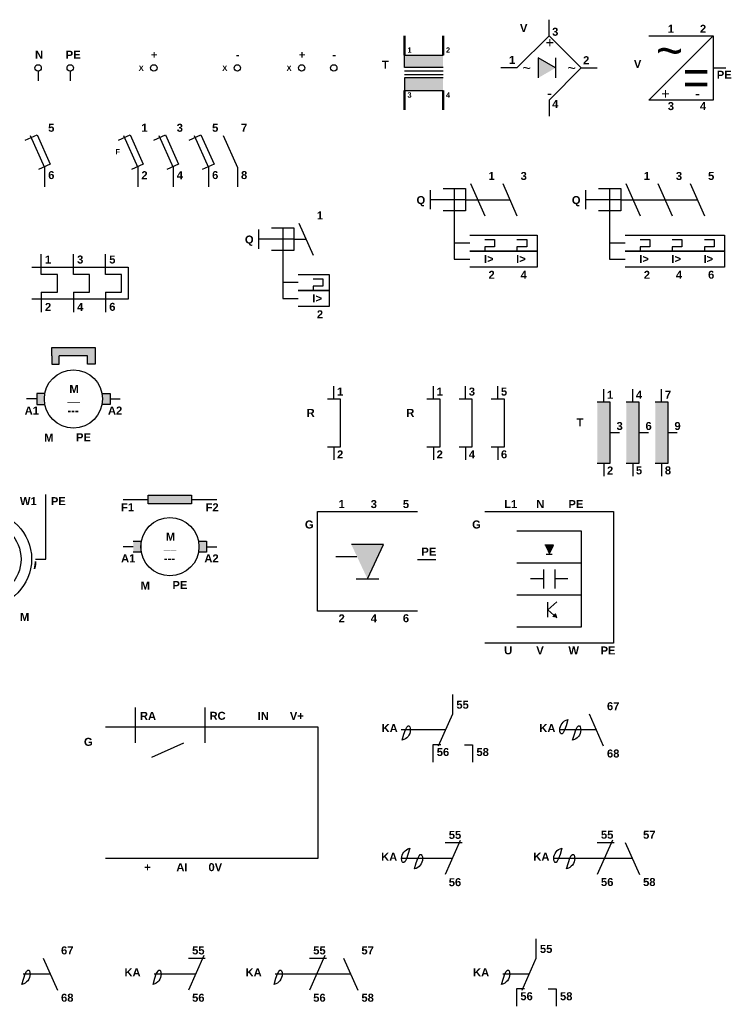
# Model space of a CAD drawing. Header units: millimetres. Extents: x 4225673219140 to 4225673219936, y 4184063498985 to 4184063499549.
# Drawn here: x 4225673219733.4 to 4225673219916.1, y 4184063499295.7 to 4184063499548.9 of the extents above; entities that cross this region are included whole.
import ezdxf

# ---------------------------------------------------------------- set-up
doc = ezdxf.new("R2010")
doc.units = ezdxf.units.MM
doc.linetypes.add('ACAD_ISO02W100', pattern=[15, 12, -3])
for name, color, linetype in [('DISCONTINUA', 7, 'ACAD_ISO02W100'), ('PFV', 7, 'Continuous'), ('REGEN_LINE', 4, 'Continuous')]:
    doc.layers.add(name, color=color, linetype=linetype)
doc.styles.add('TRINIDAD', font='arial.ttf')

msp = doc.modelspace()

# ---------------------------------------------------------------- hatches: boundary and pattern name
at = {"layer": 'REGEN_LINE', "linetype": 'Continuous'}
h = msp.add_hatch(color=256, dxfattribs=at)
h.paths.add_polyline_path([(4225673219832.203, 4184063499539.85), (4225673219832.203, 4184063499536.644), (4225673219842.103, 4184063499536.644), (4225673219842.103, 4184063499539.85)])
h.paths.add_polyline_path([(4225673219842.103, 4184063499530.793), (4225673219842.103, 4184063499534), (4225673219832.203, 4184063499534), (4225673219832.203, 4184063499530.793)])
for points in [[(4225673219866.556, 4184063499539.122), (4225673219866.556, 4184063499534.016), (4225673219870.939, 4184063499536.546), (4225673219870.939, 4184063499536.591)], [(4225673219818.583, 4184063499414.178), (4225673219822.702, 4184063499405.394), (4225673219826.821, 4184063499414.178)], [(4225673219868.236, 4184063499414.046), (4225673219869.328, 4184063499411.717), (4225673219870.42, 4184063499414.046)]]:
    msp.add_hatch(color=256, dxfattribs=at).paths.add_polyline_path(points)
h = msp.add_hatch(color=256, dxfattribs=at)
h.paths.add_polyline_path([(4225673219752.775, 4184063499464.793), (4225673219741.682, 4184063499464.793), (4225673219741.682, 4184063499462.658), (4225673219741.682, 4184063499460.529), (4225673219743.601, 4184063499460.529), (4225673219743.601, 4184063499462.658), (4225673219750.855, 4184063499462.658), (4225673219750.855, 4184063499460.529), (4225673219752.775, 4184063499460.529), (4225673219752.775, 4184063499462.658)])
h.paths.add_polyline_path([(4225673219756.618, 4184063499452.99), (4225673219754.699, 4184063499452.99), (4225673219754.699, 4184063499450.197), (4225673219756.618, 4184063499450.197)])
h.paths.add_polyline_path([(4225673219739.758, 4184063499452.99), (4225673219737.838, 4184063499452.99), (4225673219737.838, 4184063499450.197), (4225673219739.758, 4184063499450.197)])
h = msp.add_hatch(color=256, dxfattribs=at)
h.paths.add_polyline_path([(4225673219885.003, 4184063499450.769), (4225673219881.703, 4184063499450.769), (4225673219881.703, 4184063499435.094), (4225673219885.003, 4184063499435.094)])
h.paths.add_polyline_path([(4225673219889.128, 4184063499435.094), (4225673219892.428, 4184063499435.094), (4225673219892.428, 4184063499450.769), (4225673219889.128, 4184063499450.769)])
h.paths.add_polyline_path([(4225673219896.553, 4184063499435.094), (4225673219899.854, 4184063499435.094), (4225673219899.854, 4184063499450.769), (4225673219896.553, 4184063499450.769)])
h = msp.add_hatch(color=256, dxfattribs=at)
h.paths.add_polyline_path([(4225673219777.52, 4184063499426.844), (4225673219766.428, 4184063499426.844), (4225673219766.428, 4184063499424.631), (4225673219777.52, 4184063499424.631)])
h.paths.add_polyline_path([(4225673219764.507, 4184063499415.04), (4225673219762.588, 4184063499415.04), (4225673219762.588, 4184063499412.247), (4225673219764.507, 4184063499412.247)])
h.paths.add_polyline_path([(4225673219781.368, 4184063499415.04), (4225673219779.449, 4184063499415.04), (4225673219779.449, 4184063499412.247), (4225673219781.368, 4184063499412.247)])
h = msp.add_hatch(color=256, dxfattribs=at)
h.paths.add_polyline_path([(4225673219870.662, 4184063499396.025), (4225673219870.318, 4184063499395.639), (4225673219871.331, 4184063499395.429)])
h.paths.add_polyline_path([(4225673219871.006, 4184063499396.412), (4225673219870.662, 4184063499396.025), (4225673219871.331, 4184063499395.429)])

# ---------------------------------------------------------------- linework, layer by layer
at = {"layer": 'DISCONTINUA', "linetype": 'ACAD_ISO02W100', "ltscale": 0.03}
for p, q in [((4225673219847.878, 4184063499502.744), (4225673219859.245, 4184063499502.744)), ((4225673219887.741, 4184063499502.744), (4225673219907.357, 4184063499502.744)), ((4225673219844.991, 4184063499499.856), (4225673219844.991, 4184063499487.481)), ((4225673219884.853, 4184063499499.856), (4225673219884.853, 4184063499487.481)), ((4225673219803.828, 4184063499492.607), (4225673219806.945, 4184063499492.607)), ((4225673219848.946, 4184063499491.606), (4225673219844.991, 4184063499491.606)), ((4225673219888.809, 4184063499491.606), (4225673219884.853, 4184063499491.606)), ((4225673219800.94, 4184063499489.72), (4225673219800.94, 4184063499477.345)), ((4225673219844.991, 4184063499487.481), (4225673219848.946, 4184063499487.481)), ((4225673219884.853, 4184063499487.481), (4225673219888.809, 4184063499487.481)), ((4225673219804.896, 4184063499481.47), (4225673219800.94, 4184063499481.47)), ((4225673219800.94, 4184063499477.345), (4225673219804.896, 4184063499477.345))]:
    msp.add_line(p, q, dxfattribs=at)
at = {"layer": 'DISCONTINUA', "color": 4, "linetype": 'ACAD_ISO02W100', "ltscale": 0.03}
for p, q in [((4225673219842.745, 4184063499366.619), (4225673219831.378, 4184063499366.619)), ((4225673219881.41, 4184063499366.619), (4225673219872.076, 4184063499366.619)), ((4225673219844.467, 4184063499333.583), (4225673219831.466, 4184063499333.583)), ((4225673219890.674, 4184063499333.619), (4225673219870.535, 4184063499333.619)), ((4225673219741.27, 4184063499303.918), (4225673219734.31, 4184063499303.918)), ((4225673219778.583, 4184063499303.918), (4225673219767.957, 4184063499303.918)), ((4225673219818.379, 4184063499303.918), (4225673219799.044, 4184063499303.918)), ((4225673219864.201, 4184063499303.918), (4225673219857.441, 4184063499303.918))]:
    msp.add_line(p, q, dxfattribs=at)
at = {"layer": 'PFV', "color": 0}
for points in [[(4225673219869.328, 4184063499528.318, 0), (4225673219869.328, 4184063499524.193, 0)], [(4225673219763.729, 4184063499520.894, 0), (4225673219763.729, 4184063499523.369, 0)], [(4225673219763.729, 4184063499520.894, 0), (4225673219763.729, 4184063499523.369, 0)], [(4225673219852.828, 4184063499507.693, 0), (4225673219852.828, 4184063499510.994, 0)], [(4225673219852.828, 4184063499506.869, 0), (4225673219852.828, 4184063499510.994, 0)], [(4225673219861.078, 4184063499507.693, 0), (4225673219861.078, 4184063499510.994, 0)], [(4225673219892.691, 4184063499507.693, 0), (4225673219892.691, 4184063499510.994, 0)], [(4225673219892.691, 4184063499506.869, 0), (4225673219892.691, 4184063499510.994, 0)], [(4225673219900.941, 4184063499507.693, 0), (4225673219900.941, 4184063499510.994, 0)], [(4225673219909.191, 4184063499507.693, 0), (4225673219909.191, 4184063499510.994, 0)], [(4225673219841.278, 4184063499502.744, 0), (4225673219843.753, 4184063499502.744, 0)], [(4225673219843.753, 4184063499502.744, 0), (4225673219847.053, 4184063499502.744, 0)], [(4225673219881.141, 4184063499502.744, 0), (4225673219883.616, 4184063499502.744, 0)], [(4225673219883.616, 4184063499502.744, 0), (4225673219886.916, 4184063499502.744, 0)], [(4225673219808.778, 4184063499497.558, 0), (4225673219808.778, 4184063499500.857, 0)], [(4225673219808.778, 4184063499496.732, 0), (4225673219808.778, 4184063499500.857, 0)], [(4225673219797.228, 4184063499492.607, 0), (4225673219799.703, 4184063499492.607, 0)], [(4225673219799.703, 4184063499492.607, 0), (4225673219803.003, 4184063499492.607, 0)], [(4225673219853.653, 4184063499489.543, 0), (4225673219856.953, 4184063499489.543, 0)], [(4225673219856.953, 4184063499489.543, 0), (4225673219861.078, 4184063499489.543, 0)], [(4225673219861.078, 4184063499489.543, 0), (4225673219865.203, 4184063499489.543, 0)], [(4225673219893.516, 4184063499489.543, 0), (4225673219896.816, 4184063499489.543, 0)], [(4225673219896.816, 4184063499489.543, 0), (4225673219900.941, 4184063499489.543, 0)], [(4225673219900.941, 4184063499489.543, 0), (4225673219905.066, 4184063499489.543, 0)], [(4225673219881.703, 4184063499435.094, 0), (4225673219885.003, 4184063499435.094, 0)], [(4225673219876.753, 4184063499388.894, 0), (4225673219881.703, 4184063499388.894, 0)], [(4225673219781.053, 4184063499367.443, 0), (4225673219781.053, 4184063499372.394, 0)], [(4225673219892.507, 4184063499341.043, 0), (4225673219892.507, 4184063499338.569, 0)], [(4225673219781.053, 4184063499331.969, 0), (4225673219781.053, 4184063499330.319, 0)], [(4225673219743.104, 4184063499310.519, 0), (4225673219743.104, 4184063499308.869, 0)], [(4225673219743.104, 4184063499298.144, 0), (4225673219743.104, 4184063499296.494, 0)]]:
    msp.add_polyline3d(points, dxfattribs=at)
at = {"layer": 'REGEN_LINE', "linetype": 'Continuous'}
for p, q in [((4225673219869.328, 4184063499544.818), (4225673219869.328, 4184063499548.943)), ((4225673219894.903, 4184063499528.318), (4225673219911.403, 4184063499544.818)), ((4225673219870.939, 4184063499539.122), (4225673219870.939, 4184063499534.016)), ((4225673219861.078, 4184063499536.568), (4225673219856.953, 4184063499536.568)), ((4225673219877.578, 4184063499536.568), (4225673219881.703, 4184063499536.568)), ((4225673219911.403, 4184063499536.568), (4225673219914.703, 4184063499536.568)), ((4225673219738.153, 4184063499535.744), (4225673219738.153, 4184063499533.269)), ((4225673219746.403, 4184063499535.744), (4225673219746.403, 4184063499533.269)), ((4225673219832.203, 4184063499535.786), (4225673219842.103, 4184063499535.786)), ((4225673219832.203, 4184063499534.857), (4225673219842.103, 4184063499534.857)), ((4225673219869.328, 4184063499528.318), (4225673219869.328, 4184063499524.193)), ((4225673219736.137, 4184063499519.244), (4225673219739.803, 4184063499510.994)), ((4225673219760.062, 4184063499519.244), (4225673219763.729, 4184063499510.994)), ((4225673219769.137, 4184063499519.244), (4225673219772.803, 4184063499510.994)), ((4225673219778.211, 4184063499519.244), (4225673219781.878, 4184063499510.994)), ((4225673219785.637, 4184063499519.244), (4225673219789.303, 4184063499510.994)), ((4225673219739.803, 4184063499510.994), (4225673219739.803, 4184063499506.043)), ((4225673219763.729, 4184063499510.994), (4225673219763.729, 4184063499506.043)), ((4225673219772.803, 4184063499510.994), (4225673219772.803, 4184063499506.043)), ((4225673219781.878, 4184063499510.994), (4225673219781.878, 4184063499506.043)), ((4225673219789.303, 4184063499510.994), (4225673219789.303, 4184063499506.043)), ((4225673219849.162, 4184063499506.869), (4225673219852.828, 4184063499498.619)), ((4225673219857.412, 4184063499506.869), (4225673219861.078, 4184063499498.619)), ((4225673219889.024, 4184063499506.869), (4225673219892.691, 4184063499498.619)), ((4225673219897.274, 4184063499506.869), (4225673219900.941, 4184063499498.619)), ((4225673219905.524, 4184063499506.869), (4225673219909.191, 4184063499498.619)), ((4225673219805.111, 4184063499496.732), (4225673219808.778, 4184063499488.482)), ((4225673219852.828, 4184063499492.543), (4225673219855.322, 4184063499492.543)), ((4225673219855.322, 4184063499492.543), (4225673219855.322, 4184063499490.669)), ((4225673219861.078, 4184063499492.543), (4225673219863.572, 4184063499492.543)), ((4225673219863.572, 4184063499492.543), (4225673219863.572, 4184063499490.669)), ((4225673219892.691, 4184063499492.543), (4225673219895.184, 4184063499492.543)), ((4225673219895.184, 4184063499492.543), (4225673219895.184, 4184063499490.669)), ((4225673219900.941, 4184063499492.543), (4225673219903.434, 4184063499492.543)), ((4225673219903.434, 4184063499492.543), (4225673219903.434, 4184063499490.669)), ((4225673219909.191, 4184063499492.543), (4225673219911.684, 4184063499492.543)), ((4225673219911.684, 4184063499492.543), (4225673219911.684, 4184063499490.669)), ((4225673219738.979, 4184063499483.576), (4225673219738.979, 4184063499488.719)), ((4225673219747.229, 4184063499483.576), (4225673219747.229, 4184063499488.719)), ((4225673219755.479, 4184063499483.576), (4225673219755.479, 4184063499488.719)), ((4225673219855.322, 4184063499490.669), (4225673219852.828, 4184063499490.669)), ((4225673219852.828, 4184063499490.669), (4225673219852.828, 4184063499489.543)), ((4225673219863.572, 4184063499490.669), (4225673219861.078, 4184063499490.669)), ((4225673219861.078, 4184063499490.669), (4225673219861.078, 4184063499489.543)), ((4225673219895.184, 4184063499490.669), (4225673219892.691, 4184063499490.669)), ((4225673219892.691, 4184063499490.669), (4225673219892.691, 4184063499489.543)), ((4225673219903.434, 4184063499490.669), (4225673219900.941, 4184063499490.669)), ((4225673219900.941, 4184063499490.669), (4225673219900.941, 4184063499489.543)), ((4225673219911.684, 4184063499490.669), (4225673219909.191, 4184063499490.669)), ((4225673219909.191, 4184063499490.669), (4225673219909.191, 4184063499489.543)), ((4225673219743.104, 4184063499483.576), (4225673219738.979, 4184063499483.576)), ((4225673219743.104, 4184063499479.011), (4225673219743.104, 4184063499483.576)), ((4225673219751.354, 4184063499483.576), (4225673219747.229, 4184063499483.576)), ((4225673219751.354, 4184063499479.011), (4225673219751.354, 4184063499483.576)), ((4225673219759.604, 4184063499483.576), (4225673219755.479, 4184063499483.576)), ((4225673219759.604, 4184063499479.011), (4225673219759.604, 4184063499483.576)), ((4225673219808.778, 4184063499482.407), (4225673219811.271, 4184063499482.407)), ((4225673219811.271, 4184063499482.407), (4225673219811.271, 4184063499480.533)), ((4225673219738.979, 4184063499479.011), (4225673219743.104, 4184063499479.011)), ((4225673219738.979, 4184063499479.011), (4225673219738.979, 4184063499473.869)), ((4225673219747.229, 4184063499479.011), (4225673219751.354, 4184063499479.011)), ((4225673219747.229, 4184063499479.011), (4225673219747.229, 4184063499473.869)), ((4225673219755.479, 4184063499479.011), (4225673219759.604, 4184063499479.011)), ((4225673219755.479, 4184063499479.011), (4225673219755.479, 4184063499473.869)), ((4225673219811.271, 4184063499480.533), (4225673219808.778, 4184063499480.533)), ((4225673219808.778, 4184063499480.533), (4225673219808.778, 4184063499479.408)), ((4225673219814.053, 4184063499451.594), (4225673219814.053, 4184063499454.894)), ((4225673219839.628, 4184063499451.594), (4225673219839.628, 4184063499454.894)), ((4225673219847.878, 4184063499451.594), (4225673219847.878, 4184063499454.894)), ((4225673219856.128, 4184063499451.594), (4225673219856.128, 4184063499454.894)), ((4225673219883.353, 4184063499450.769), (4225673219883.353, 4184063499454.068)), ((4225673219890.778, 4184063499450.769), (4225673219890.778, 4184063499454.068)), ((4225673219898.203, 4184063499450.769), (4225673219898.203, 4184063499454.068)), ((4225673219737.838, 4184063499451.594), (4225673219735.204, 4184063499451.594)), ((4225673219756.618, 4184063499451.594), (4225673219759.252, 4184063499451.594)), ((4225673219885.003, 4184063499442.931), (4225673219887.387, 4184063499442.931)), ((4225673219892.428, 4184063499442.931), (4225673219894.812, 4184063499442.931)), ((4225673219899.854, 4184063499442.931), (4225673219902.237, 4184063499442.931)), ((4225673219814.053, 4184063499439.219), (4225673219814.053, 4184063499435.918)), ((4225673219839.628, 4184063499439.219), (4225673219839.628, 4184063499435.918)), ((4225673219847.878, 4184063499439.219), (4225673219847.878, 4184063499435.918)), ((4225673219856.128, 4184063499439.219), (4225673219856.128, 4184063499435.918)), ((4225673219883.353, 4184063499435.094), (4225673219883.353, 4184063499431.793)), ((4225673219890.778, 4184063499435.094), (4225673219890.778, 4184063499431.793)), ((4225673219898.203, 4184063499435.094), (4225673219898.203, 4184063499431.793)), ((4225673219759.954, 4184063499425.737), (4225673219766.428, 4184063499425.737)), ((4225673219766.428, 4184063499426.844), (4225673219777.52, 4184063499426.844)), ((4225673219766.428, 4184063499424.631), (4225673219766.428, 4184063499426.844)), ((4225673219777.52, 4184063499426.844), (4225673219777.52, 4184063499424.631)), ((4225673219777.52, 4184063499425.737), (4225673219784.002, 4184063499425.737)), ((4225673219777.52, 4184063499424.631), (4225673219766.428, 4184063499424.631)), ((4225673219762.588, 4184063499413.644), (4225673219759.954, 4184063499413.644)), ((4225673219781.368, 4184063499413.644), (4225673219784.002, 4184063499413.644)), ((4225673219814.545, 4184063499411.168), (4225673219819.994, 4184063499411.168)), ((4225673219835.503, 4184063499410.344), (4225673219840.223, 4184063499410.344)), ((4225673219868.562, 4184063499411.717), (4225673219870.094, 4184063499411.717)), ((4225673219861.078, 4184063499409.519), (4225673219877.578, 4184063499409.519)), ((4225673219867.85, 4184063499407.834), (4225673219867.85, 4184063499402.953)), ((4225673219870.807, 4184063499407.834), (4225673219870.807, 4184063499402.953)), ((4225673219819.814, 4184063499405.394), (4225673219825.589, 4184063499405.394)), ((4225673219867.85, 4184063499405.394), (4225673219864.567, 4184063499405.394)), ((4225673219874.09, 4184063499405.394), (4225673219870.807, 4184063499405.394)), ((4225673219861.078, 4184063499401.269), (4225673219877.578, 4184063499401.269)), ((4225673219869.034, 4184063499397.476), (4225673219871.331, 4184063499399.523)), ((4225673219869.034, 4184063499395.58), (4225673219869.034, 4184063499399.373)), ((4225673219869.034, 4184063499397.476), (4225673219871.331, 4184063499395.429)), ((4225673219844.578, 4184063499370.744), (4225673219844.578, 4184063499375.693)), ((4225673219763.19, 4184063499363.318), (4225673219763.19, 4184063499372.394)), ((4225673219781.053, 4184063499363.318), (4225673219781.053, 4184063499372.394)), ((4225673219840.912, 4184063499362.494), (4225673219844.578, 4184063499370.744)), ((4225673219879.577, 4184063499370.744), (4225673219883.244, 4184063499362.494)), ((4225673219767.315, 4184063499359.652), (4225673219775.565, 4184063499363.318)), ((4225673219841.545, 4184063499362.817), (4225673219839.487, 4184063499362.817)), ((4225673219839.487, 4184063499362.817), (4225673219839.487, 4184063499358.369)), ((4225673219847.611, 4184063499362.817), (4225673219849.669, 4184063499362.817)), ((4225673219849.669, 4184063499362.817), (4225673219849.669, 4184063499358.369)), ((4225673219846.535, 4184063499338.235), (4225673219842.633, 4184063499329.458)), ((4225673219842.633, 4184063499337.708), (4225673219846.978, 4184063499337.708)), ((4225673219885.604, 4184063499338.271), (4225673219881.703, 4184063499329.494)), ((4225673219881.703, 4184063499337.744), (4225673219886.047, 4184063499337.744)), ((4225673219888.84, 4184063499337.744), (4225673219892.507, 4184063499329.494)), ((4225673219866.035, 4184063499308.043), (4225673219866.035, 4184063499312.994)), ((4225673219780.71, 4184063499308.705), (4225673219776.75, 4184063499299.793)), ((4225673219811.798, 4184063499308.705), (4225673219807.837, 4184063499299.793)), ((4225673219739.437, 4184063499308.043), (4225673219743.104, 4184063499299.793)), ((4225673219776.75, 4184063499308.043), (4225673219781.066, 4184063499308.043)), ((4225673219807.837, 4184063499308.043), (4225673219812.154, 4184063499308.043)), ((4225673219816.545, 4184063499308.043), (4225673219820.212, 4184063499299.793)), ((4225673219862.368, 4184063499299.793), (4225673219866.035, 4184063499308.043)), ((4225673219863.002, 4184063499300.117), (4225673219860.944, 4184063499300.117)), ((4225673219860.944, 4184063499300.117), (4225673219860.944, 4184063499295.668)), ((4225673219869.067, 4184063499300.117), (4225673219871.125, 4184063499300.117)), ((4225673219871.125, 4184063499300.117), (4225673219871.125, 4184063499295.668))]:
    msp.add_line(p, q, dxfattribs=at)
at = {"layer": 'REGEN_LINE', "linetype": 'Continuous', "lineweight": 200, "ltscale": 2}
for p, q in [((4225673219832.203, 4184063499539.85), (4225673219832.203, 4184063499544.818)), ((4225673219842.103, 4184063499539.85), (4225673219842.103, 4184063499544.818)), ((4225673219832.203, 4184063499530.793), (4225673219832.203, 4184063499525.825)), ((4225673219842.103, 4184063499530.793), (4225673219842.103, 4184063499525.825))]:
    msp.add_line(p, q, dxfattribs=at)
at = {"layer": 'REGEN_LINE', "color": 2, "linetype": 'Continuous'}
for p, q in [((4225673219838.803, 4184063499505.219), (4225673219838.803, 4184063499500.269)), ((4225673219844.991, 4184063499505.631), (4225673219844.991, 4184063499499.856)), ((4225673219878.666, 4184063499505.219), (4225673219878.666, 4184063499500.269)), ((4225673219884.853, 4184063499505.631), (4225673219884.853, 4184063499499.856)), ((4225673219847.878, 4184063499502.744), (4225673219838.803, 4184063499502.744)), ((4225673219887.741, 4184063499502.744), (4225673219878.666, 4184063499502.744)), ((4225673219794.753, 4184063499495.083), (4225673219794.753, 4184063499490.132)), ((4225673219800.94, 4184063499495.495), (4225673219800.94, 4184063499489.72)), ((4225673219803.828, 4184063499492.607), (4225673219794.753, 4184063499492.607))]:
    msp.add_line(p, q, dxfattribs=at)
at = {"layer": 'REGEN_LINE', "color": 3, "linetype": 'Continuous'}
for p, q in [((4225673219740.176, 4184063499410.464), (4225673219740.176, 4184063499427.092)), ((4225673219737.521, 4184063499410.464), (4225673219740.176, 4184063499410.464))]:
    msp.add_line(p, q, dxfattribs=at)
at = {"layer": 'REGEN_LINE', "linetype": 'Continuous'}
for points in [[(4225673219869.328, 4184063499528.318), (4225673219877.578, 4184063499536.568), (4225673219869.328, 4184063499544.818), (4225673219861.078, 4184063499536.568)], [(4225673219894.903, 4184063499544.818), (4225673219911.403, 4184063499544.818), (4225673219911.403, 4184063499528.318), (4225673219894.903, 4184063499528.318)], [(4225673219842.103, 4184063499536.644), (4225673219832.203, 4184063499536.644), (4225673219832.203, 4184063499539.85), (4225673219842.103, 4184063499539.85)], [(4225673219870.978, 4184063499536.568), (4225673219866.556, 4184063499539.122), (4225673219866.556, 4184063499534.016)], [(4225673219842.103, 4184063499534), (4225673219832.203, 4184063499534), (4225673219832.203, 4184063499530.793), (4225673219842.103, 4184063499530.793)], [(4225673219734.862, 4184063499518.035), (4225673219737.877, 4184063499519.377), (4225673219741.232, 4184063499511.841), (4225673219738.218, 4184063499510.499)], [(4225673219758.787, 4184063499518.035), (4225673219761.802, 4184063499519.377), (4225673219765.157, 4184063499511.841), (4225673219762.143, 4184063499510.499)], [(4225673219767.862, 4184063499518.035), (4225673219770.877, 4184063499519.377), (4225673219774.232, 4184063499511.841), (4225673219771.218, 4184063499510.499)], [(4225673219776.937, 4184063499518.035), (4225673219779.952, 4184063499519.377), (4225673219783.308, 4184063499511.841), (4225673219780.292, 4184063499510.499)], [(4225673219736.503, 4184063499485.418), (4225673219761.253, 4184063499485.418), (4225673219761.253, 4184063499477.168), (4225673219736.503, 4184063499477.168)], [(4225673219739.758, 4184063499452.99), (4225673219737.838, 4184063499452.99), (4225673219737.838, 4184063499450.197), (4225673219739.758, 4184063499450.197)], [(4225673219754.699, 4184063499452.99), (4225673219756.618, 4184063499452.99), (4225673219756.618, 4184063499450.197), (4225673219754.699, 4184063499450.197)], [(4225673219812.403, 4184063499451.594), (4225673219815.703, 4184063499451.594), (4225673219815.703, 4184063499439.219), (4225673219812.403, 4184063499439.219)], [(4225673219837.978, 4184063499451.594), (4225673219841.278, 4184063499451.594), (4225673219841.278, 4184063499439.219), (4225673219837.978, 4184063499439.219)], [(4225673219846.228, 4184063499451.594), (4225673219849.528, 4184063499451.594), (4225673219849.528, 4184063499439.219), (4225673219846.228, 4184063499439.219)], [(4225673219854.478, 4184063499451.594), (4225673219857.778, 4184063499451.594), (4225673219857.778, 4184063499439.219), (4225673219854.478, 4184063499439.219)], [(4225673219881.703, 4184063499435.094), (4225673219885.003, 4184063499435.094), (4225673219885.003, 4184063499450.769), (4225673219881.703, 4184063499450.769)], [(4225673219889.128, 4184063499435.094), (4225673219892.428, 4184063499435.094), (4225673219892.428, 4184063499450.769), (4225673219889.128, 4184063499450.769)], [(4225673219896.553, 4184063499435.094), (4225673219899.854, 4184063499435.094), (4225673219899.854, 4184063499450.769), (4225673219896.553, 4184063499450.769)], [(4225673219766.428, 4184063499426.844), (4225673219777.52, 4184063499426.844), (4225673219777.52, 4184063499424.631), (4225673219766.428, 4184063499424.631)], [(4225673219835.503, 4184063499397.144), (4225673219809.901, 4184063499397.144), (4225673219809.901, 4184063499422.719), (4225673219835.503, 4184063499422.719)], [(4225673219852.828, 4184063499422.719), (4225673219885.828, 4184063499422.719), (4225673219885.828, 4184063499388.894), (4225673219852.828, 4184063499388.894)], [(4225673219861.078, 4184063499417.769), (4225673219877.578, 4184063499417.769), (4225673219877.578, 4184063499393.019), (4225673219861.078, 4184063499393.019)], [(4225673219762.588, 4184063499415.04), (4225673219764.507, 4184063499415.04), (4225673219764.507, 4184063499412.247), (4225673219762.588, 4184063499412.247)], [(4225673219779.449, 4184063499415.04), (4225673219781.368, 4184063499415.04), (4225673219781.368, 4184063499412.247), (4225673219779.449, 4184063499412.247)], [(4225673219822.702, 4184063499405.394), (4225673219826.821, 4184063499414.178), (4225673219818.583, 4184063499414.178)], [(4225673219869.328, 4184063499411.717), (4225673219870.42, 4184063499414.046), (4225673219868.236, 4184063499414.046)], [(4225673219871.331, 4184063499395.429), (4225673219871.006, 4184063499396.412), (4225673219870.318, 4184063499395.639)], [(4225673219755.479, 4184063499367.443), (4225673219809.928, 4184063499367.443), (4225673219809.928, 4184063499333.619), (4225673219755.479, 4184063499333.619)]]:
    msp.add_lwpolyline(points, close=True, dxfattribs=at)
at = {"layer": 'REGEN_LINE', "color": 2, "linetype": 'Continuous'}
for points in [[(4225673219842.104, 4184063499505.631), (4225673219847.878, 4184063499505.631), (4225673219847.878, 4184063499499.856), (4225673219842.104, 4184063499499.856)], [(4225673219881.966, 4184063499505.631), (4225673219887.741, 4184063499505.631), (4225673219887.741, 4184063499499.856), (4225673219881.966, 4184063499499.856)], [(4225673219798.053, 4184063499495.495), (4225673219803.828, 4184063499495.495), (4225673219803.828, 4184063499489.72), (4225673219798.053, 4184063499489.72)], [(4225673219848.946, 4184063499493.668), (4225673219866.271, 4184063499493.668), (4225673219866.271, 4184063499489.543), (4225673219848.946, 4184063499489.543)], [(4225673219888.809, 4184063499493.668), (4225673219914.384, 4184063499493.668), (4225673219914.384, 4184063499489.543), (4225673219888.809, 4184063499489.543)], [(4225673219848.946, 4184063499489.543), (4225673219866.271, 4184063499489.543), (4225673219866.271, 4184063499485.418), (4225673219848.946, 4184063499485.418)], [(4225673219888.809, 4184063499489.543), (4225673219914.384, 4184063499489.543), (4225673219914.384, 4184063499485.418), (4225673219888.809, 4184063499485.418)], [(4225673219804.896, 4184063499483.533), (4225673219812.903, 4184063499483.533), (4225673219812.903, 4184063499479.408), (4225673219804.896, 4184063499479.408)], [(4225673219804.896, 4184063499479.408), (4225673219812.903, 4184063499479.408), (4225673219812.903, 4184063499475.283), (4225673219804.896, 4184063499475.283)]]:
    msp.add_lwpolyline(points, close=True, dxfattribs=at)
at = {"layer": 'REGEN_LINE', "linetype": 'Continuous'}
for points in [[(4225673219741.682, 4184063499462.658), (4225673219741.682, 4184063499464.793), (4225673219752.775, 4184063499464.793), (4225673219752.775, 4184063499462.658)], [(4225673219741.682, 4184063499462.658), (4225673219741.682, 4184063499460.529), (4225673219743.601, 4184063499460.529), (4225673219743.601, 4184063499462.658)], [(4225673219750.855, 4184063499462.658), (4225673219743.601, 4184063499462.658)], [(4225673219752.775, 4184063499462.658), (4225673219752.775, 4184063499462.658), (4225673219752.775, 4184063499460.529), (4225673219750.855, 4184063499460.529), (4225673219750.855, 4184063499462.658)]]:
    msp.add_lwpolyline(points, dxfattribs=at)
for points in [[(4225673219899.028, 4184063499544.818, 0), (4225673219899.028, 4184063499548.943, 0)], [(4225673219907.278, 4184063499544.818, 0), (4225673219907.278, 4184063499548.943, 0)], [(4225673219866.556, 4184063499536.568, 0), (4225673219864.879, 4184063499536.568, 0)], [(4225673219870.978, 4184063499536.568, 0), (4225673219873.453, 4184063499536.568, 0)], [(4225673219767.854, 4184063499535.744, 0), (4225673219767.854, 4184063499533.269, 0)], [(4225673219789.303, 4184063499535.744, 0), (4225673219789.303, 4184063499533.269, 0)], [(4225673219805.803, 4184063499535.744, 0), (4225673219805.803, 4184063499533.269, 0)], [(4225673219814.053, 4184063499535.744, 0), (4225673219814.053, 4184063499533.269, 0)], [(4225673219899.028, 4184063499528.318, 0), (4225673219899.028, 4184063499524.193, 0)], [(4225673219907.278, 4184063499528.318, 0), (4225673219907.278, 4184063499524.193, 0)], [(4225673219739.803, 4184063499519.244, 0), (4225673219739.803, 4184063499523.369, 0)], [(4225673219763.729, 4184063499519.244, 0), (4225673219763.729, 4184063499523.369, 0)], [(4225673219772.803, 4184063499519.244, 0), (4225673219772.803, 4184063499523.369, 0)], [(4225673219781.878, 4184063499519.244, 0), (4225673219781.878, 4184063499523.369, 0)], [(4225673219789.303, 4184063499519.244, 0), (4225673219789.303, 4184063499523.369, 0)], [(4225673219852.828, 4184063499506.869, 0), (4225673219852.828, 4184063499510.994, 0)], [(4225673219861.078, 4184063499506.869, 0), (4225673219861.078, 4184063499510.994, 0)], [(4225673219892.691, 4184063499506.869, 0), (4225673219892.691, 4184063499510.994, 0)], [(4225673219900.941, 4184063499506.869, 0), (4225673219900.941, 4184063499510.994, 0)], [(4225673219909.191, 4184063499506.869, 0), (4225673219909.191, 4184063499510.994, 0)], [(4225673219808.778, 4184063499496.732, 0), (4225673219808.778, 4184063499500.857, 0)], [(4225673219852.828, 4184063499492.543, 0), (4225673219852.828, 4184063499498.619, 0)], [(4225673219861.078, 4184063499492.543, 0), (4225673219861.078, 4184063499498.619, 0)], [(4225673219892.691, 4184063499492.543, 0), (4225673219892.691, 4184063499498.619, 0)], [(4225673219900.941, 4184063499492.543, 0), (4225673219900.941, 4184063499498.619, 0)], [(4225673219909.191, 4184063499492.543, 0), (4225673219909.191, 4184063499498.619, 0)], [(4225673219808.778, 4184063499482.407, 0), (4225673219808.778, 4184063499488.482, 0)], [(4225673219852.828, 4184063499485.418, 0), (4225673219852.828, 4184063499482.119, 0)], [(4225673219861.078, 4184063499485.418, 0), (4225673219861.078, 4184063499482.119, 0)], [(4225673219892.691, 4184063499485.418, 0), (4225673219892.691, 4184063499482.119, 0)], [(4225673219900.941, 4184063499485.418, 0), (4225673219900.941, 4184063499482.119, 0)], [(4225673219909.191, 4184063499485.418, 0), (4225673219909.191, 4184063499482.119, 0)], [(4225673219808.778, 4184063499475.283, 0), (4225673219808.778, 4184063499471.982, 0)], [(4225673219747.229, 4184063499444.123, 0), (4225673219747.229, 4184063499438.348, 0)], [(4225673219814.452, 4184063499422.719, 0), (4225673219814.452, 4184063499426.844, 0)], [(4225673219822.702, 4184063499422.719, 0), (4225673219822.702, 4184063499426.844, 0)], [(4225673219830.952, 4184063499422.719, 0), (4225673219830.952, 4184063499426.844, 0)], [(4225673219856.953, 4184063499422.719, 0), (4225673219856.953, 4184063499426.844, 0)], [(4225673219865.203, 4184063499422.719, 0), (4225673219865.203, 4184063499426.844, 0)], [(4225673219873.453, 4184063499422.719, 0), (4225673219873.453, 4184063499426.844, 0)], [(4225673219822.702, 4184063499414.178, 0), (4225673219822.702, 4184063499417.478, 0)], [(4225673219869.328, 4184063499414.046, 0), (4225673219869.328, 4184063499414.921, 0)], [(4225673219869.328, 4184063499411.717, 0), (4225673219869.328, 4184063499410.843, 0)], [(4225673219771.978, 4184063499406.173, 0), (4225673219771.978, 4184063499400.398, 0)], [(4225673219822.702, 4184063499405.394, 0), (4225673219822.702, 4184063499402.094, 0)], [(4225673219814.452, 4184063499397.144, 0), (4225673219814.452, 4184063499393.019, 0)], [(4225673219822.702, 4184063499397.144, 0), (4225673219822.702, 4184063499393.019, 0)], [(4225673219830.952, 4184063499397.144, 0), (4225673219830.952, 4184063499393.019, 0)], [(4225673219856.953, 4184063499388.894, 0), (4225673219856.953, 4184063499384.769, 0)], [(4225673219865.203, 4184063499388.894, 0), (4225673219865.203, 4184063499384.769, 0)], [(4225673219873.453, 4184063499388.894, 0), (4225673219873.453, 4184063499384.769, 0)], [(4225673219881.703, 4184063499388.894, 0), (4225673219881.703, 4184063499384.769, 0)], [(4225673219883.244, 4184063499370.744, 0), (4225673219883.244, 4184063499374.869, 0)], [(4225673219793.428, 4184063499367.443, 0), (4225673219793.428, 4184063499372.394, 0)], [(4225673219801.678, 4184063499367.443, 0), (4225673219801.678, 4184063499372.394, 0)], [(4225673219767.315, 4184063499363.318, 0), (4225673219763.19, 4184063499363.318, 0)], [(4225673219781.053, 4184063499363.318, 0), (4225673219775.565, 4184063499363.318, 0)], [(4225673219883.244, 4184063499358.369, 0), (4225673219883.244, 4184063499362.494, 0)], [(4225673219842.633, 4184063499337.708, 0), (4225673219842.633, 4184063499341.833, 0)], [(4225673219881.703, 4184063499337.744, 0), (4225673219881.703, 4184063499341.869, 0)], [(4225673219892.507, 4184063499337.744, 0), (4225673219892.507, 4184063499341.869, 0)], [(4225673219764.553, 4184063499329.494, 0), (4225673219764.553, 4184063499333.619, 0)], [(4225673219772.803, 4184063499329.494, 0), (4225673219772.803, 4184063499333.619, 0)], [(4225673219781.053, 4184063499329.494, 0), (4225673219781.053, 4184063499333.619, 0)], [(4225673219842.633, 4184063499325.333, 0), (4225673219842.633, 4184063499329.458, 0)], [(4225673219881.703, 4184063499325.369, 0), (4225673219881.703, 4184063499329.494, 0)], [(4225673219892.507, 4184063499325.369, 0), (4225673219892.507, 4184063499329.494, 0)], [(4225673219743.104, 4184063499308.043, 0), (4225673219743.104, 4184063499312.168, 0)], [(4225673219776.75, 4184063499308.043, 0), (4225673219776.75, 4184063499312.168, 0)], [(4225673219807.837, 4184063499308.043, 0), (4225673219807.837, 4184063499312.168, 0)], [(4225673219820.212, 4184063499308.043, 0), (4225673219820.212, 4184063499312.168, 0)], [(4225673219743.104, 4184063499295.668, 0), (4225673219743.104, 4184063499299.793, 0)], [(4225673219776.75, 4184063499295.668, 0), (4225673219776.75, 4184063499299.793, 0)], [(4225673219807.837, 4184063499295.668, 0), (4225673219807.837, 4184063499299.793, 0)], [(4225673219820.212, 4184063499295.668, 0), (4225673219820.212, 4184063499299.793, 0)]]:
    msp.add_polyline3d(points, dxfattribs=at)
at = {"layer": 'REGEN_LINE', "color": 2, "linetype": 'Continuous'}
for points in [[(4225673219856.953, 4184063499485.418, 0), (4225673219856.953, 4184063499493.668, 0)], [(4225673219896.816, 4184063499485.418, 0), (4225673219896.816, 4184063499493.668, 0)], [(4225673219905.066, 4184063499485.418, 0), (4225673219905.066, 4184063499493.668, 0)]]:
    msp.add_polyline3d(points, dxfattribs=at)
at = {"layer": 'REGEN_LINE', "linetype": 'Continuous'}
for centre, radius in [((4225673219738.153, 4184063499536.568), 0.825), ((4225673219746.403, 4184063499536.568), 0.825), ((4225673219767.854, 4184063499536.568), 0.825), ((4225673219789.303, 4184063499536.568), 0.825), ((4225673219805.803, 4184063499536.568), 0.825), ((4225673219814.053, 4184063499536.568), 0.825), ((4225673219747.229, 4184063499451.594), 7.471), ((4225673219724.311, 4184063499410.464), 12.181), ((4225673219724.311, 4184063499410.464), 9.473), ((4225673219771.978, 4184063499413.644), 7.471)]:
    msp.add_circle(centre, radius, dxfattribs=at)
at = {"layer": 'REGEN_LINE', "color": 3, "linetype": 'Continuous'}
msp.add_arc((4225673219725.34, 4184063499410.464), 12.181, 348.27851, 11.72149, dxfattribs=at)
at = {"layer": 'REGEN_LINE', "linetype": 'Continuous'}
for centre, start, end in [((4225673219830.96, 4184063499366.619), 283.92769, 76.07231), ((4225673219874.81, 4184063499366.619), 103.92769, 256.07231), ((4225673219874.711, 4184063499366.619), 283.92769, 76.07231), ((4225673219873.27, 4184063499333.619), 103.92769, 256.07231), ((4225673219873.171, 4184063499333.619), 283.92769, 76.07231), ((4225673219834.2, 4184063499333.583), 103.92769, 256.07231), ((4225673219834.101, 4184063499333.583), 283.92769, 76.07231), ((4225673219733.353, 4184063499303.918), 283.92769, 76.07231), ((4225673219766.999, 4184063499303.918), 283.92769, 76.07231), ((4225673219798.087, 4184063499303.918), 283.92769, 76.07231), ((4225673219856.483, 4184063499303.918), 283.92769, 76.07231)]:
    msp.add_arc(centre, 2.734, start, end, dxfattribs=at)

# ---------------------------------------------------------------- texts
at = {"style": 'TRINIDAD'}
for s, insert, char_height, width, attachment_point in [('{\\fArial|b1|i0|c0|p34;V}', (4225673219861.843, 4184063499547.825), 2.05425, 1666.65416, 1), ('+', (4225673219868.401, 4184063499544.475), 2.739, 1666.65416, 1), ('{\\fArial|b1|i0|c0|p34;1}', (4225673219832.955, 4184063499541.847), 1.3695, 490.69194, 1), ('{\\fArial|b1|i0|c0|p34;2}', (4225673219842.855, 4184063499541.847), 1.3695, 490.69194, 1), ('{\\fEras Light ITC|b0|i0|c0|p34;~}', (4225673219903.724, 4184063499545.569), 8.90174, 1666.65416, 3), ('{\\fArial|b1|i0|c0|p34;N}', (4225673219737.379, 4184063499540.985), 2.05425, 1666.65416, 1), ('{\\fArial|b1|i0|c0|p34;PE}', (4225673219745.25, 4184063499540.985), 2.05425, 1666.65416, 1), ('{\\fArial|b1|i0|c0|p34;+}', (4225673219767.117, 4184063499540.985), 2.05425, 1666.65416, 1), ('{\\fArial|b1|i0|c0|p34;-}', (4225673219788.918, 4184063499540.985), 2.05425, 1666.65416, 1), ('{\\fArial|b1|i0|c0|p34;+}', (4225673219805.066, 4184063499540.985), 2.05425, 1666.65416, 1), ('{\\fArial|b1|i0|c0|p34;-}', (4225673219813.668, 4184063499540.985), 2.05425, 1666.65416, 1), ('{\\fArial|b1|i0|c0|p34;1}', (4225673219859.038, 4184063499539.632), 2.05425, 1666.65416, 1), ('{\\fArial|b1|i0|c0|p34;X}', (4225673219763.985, 4184063499537.188), 1.3695, 490.69194, 1), ('{\\fArial|b1|i0|c0|p34;X}', (4225673219785.435, 4184063499537.188), 1.3695, 490.69194, 1), ('{\\fArial|b1|i0|c0|p34;X}', (4225673219801.935, 4184063499537.188), 1.3695, 490.69194, 1), ('{\\fArial|b1|i0|c0|p34;T}', (4225673219826.409, 4184063499538.405), 2.05425, 1666.65416, 1), ('~', (4225673219862.443, 4184063499537.968), 2.739, 1666.65416, 1), ('~', (4225673219876.213, 4184063499537.968), 2.739, 1666.65416, 3), ('{\\fArial|b1|i0|c0|p34;V}', (4225673219891.088, 4184063499538.623), 2.05425, 1666.65416, 1), ('{\\fEras Light ITC|b0|i0|c0|p34;=}', (4225673219910.537, 4184063499538.615), 8.90174, 1666.65416, 3), ('{\\fArial|b1|i0|c0|p34;PE}', (4225673219912.368, 4184063499535.849), 2.05425, 1666.65416, 1), ('{\\fArial|b1|i0|c0|p34;3}', (4225673219832.955, 4184063499530.307), 1.3695, 490.69194, 1), ('{\\fArial|b1|i0|c0|p34;4}', (4225673219842.855, 4184063499530.307), 1.3695, 490.69194, 1), ('-', (4225673219868.795, 4184063499528.746), 2.739, 1666.65416, 7), ('+', (4225673219898.082, 4184063499531.36), 2.739, 1666.65416, 1), ('-', (4225673219906.751, 4184063499531.36), 2.739, 1666.65416, 1), ('{\\fArial|b1|i0|c0|p34;5}', (4225673219740.739, 4184063499522.234), 2.05425, 1666.65416, 1), ('{\\fArial|b1|i0|c0|p34;1}', (4225673219764.665, 4184063499522.234), 2.05425, 1666.65416, 1), ('{\\fArial|b1|i0|c0|p34;3}', (4225673219773.739, 4184063499522.234), 2.05425, 1666.65416, 1), ('{\\fArial|b1|i0|c0|p34;5}', (4225673219782.814, 4184063499522.234), 2.05425, 1666.65416, 1), ('{\\fArial|b1|i0|c0|p34;7}', (4225673219790.239, 4184063499522.234), 2.05425, 1666.65416, 1), ('{\\fArial|b1|i0|c0|p34;F}', (4225673219757.985, 4184063499515.738), 1.3695, 490.69194, 1), ('{\\fArial|b1|i0|c0|p34;6}', (4225673219740.739, 4184063499508.003), 2.05425, 1666.65416, 7), ('{\\fArial|b1|i0|c0|p34;2}', (4225673219764.665, 4184063499508.003), 2.05425, 1666.65416, 7), ('{\\fArial|b1|i0|c0|p34;4}', (4225673219773.739, 4184063499508.003), 2.05425, 1666.65416, 7), ('{\\fArial|b1|i0|c0|p34;6}', (4225673219782.814, 4184063499508.003), 2.05425, 1666.65416, 7), ('{\\fArial|b1|i0|c0|p34;8}', (4225673219790.239, 4184063499508.003), 2.05425, 1666.65416, 7), ('{\\fArial|b1|i0|c0|p34;1}', (4225673219853.765, 4184063499509.859), 2.05425, 1666.65416, 1), ('{\\fArial|b1|i0|c0|p34;3}', (4225673219862.015, 4184063499509.859), 2.05425, 1666.65416, 1), ('{\\fArial|b1|i0|c0|p34;1}', (4225673219893.627, 4184063499509.859), 2.05425, 1666.65416, 1), ('{\\fArial|b1|i0|c0|p34;3}', (4225673219901.877, 4184063499509.859), 2.05425, 1666.65416, 1), ('{\\fArial|b1|i0|c0|p34;5}', (4225673219910.127, 4184063499509.859), 2.05425, 1666.65416, 1), ('{\\fArial|b1|i0|c0|p34;Q}', (4225673219835.294, 4184063499503.666), 2.05425, 1666.65416, 1), ('{\\fArial|b1|i0|c0|p34;Q}', (4225673219875.157, 4184063499503.666), 2.05425, 1666.65416, 1), ('{\\fArial|b1|i0|c0|p34;1}', (4225673219809.714, 4184063499499.723), 2.05425, 1666.65416, 1), ('{\\fArial|b1|i0|c0|p34;Q}', (4225673219791.244, 4184063499493.53), 2.05425, 1666.65416, 1), ('{\\fArial|b1|i0|c0|p34;1}', (4225673219739.915, 4184063499488.409), 2.05425, 1666.65416, 1), ('{\\fArial|b1|i0|c0|p34;3}', (4225673219748.165, 4184063499488.409), 2.05425, 1666.65416, 1), ('{\\fArial|b1|i0|c0|p34;5}', (4225673219756.415, 4184063499488.409), 2.05425, 1666.65416, 1), ('{\\fArial|b1|i0|c0|p34;2}', (4225673219853.765, 4184063499482.428), 2.05425, 1666.65416, 7), ('{\\fArial|b1|i0|c0|p34;4}', (4225673219862.015, 4184063499482.428), 2.05425, 1666.65416, 7), ('{\\fArial|b1|i0|c0|p34;2}', (4225673219893.627, 4184063499482.428), 2.05425, 1666.65416, 7), ('{\\fArial|b1|i0|c0|p34;4}', (4225673219901.877, 4184063499482.428), 2.05425, 1666.65416, 7), ('{\\fArial|b1|i0|c0|p34;6}', (4225673219910.127, 4184063499482.428), 2.05425, 1666.65416, 7), ('{\\fArial|b1|i0|c0|p34;2}', (4225673219739.915, 4184063499474.178), 2.05425, 1666.65416, 7), ('{\\fArial|b1|i0|c0|p34;4}', (4225673219748.165, 4184063499474.178), 2.05425, 1666.65416, 7), ('{\\fArial|b1|i0|c0|p34;6}', (4225673219756.415, 4184063499474.178), 2.05425, 1666.65416, 7), ('{\\fArial|b1|i0|c0|p34;2}', (4225673219809.714, 4184063499472.292), 2.05425, 1666.65416, 7), ('{\\fArial|b1|i0|c0|p34;M}', (4225673219746.193, 4184063499455.167), 2.05425, 1666.65416, 1), ('{\\fArial|b1|i0|c0|p34;1}', (4225673219814.887, 4184063499454.504), 2.05425, 1666.65416, 1), ('{\\fArial|b1|i0|c0|p34;1}', (4225673219840.462, 4184063499454.504), 2.05425, 1666.65416, 1), ('{\\fArial|b1|i0|c0|p34;3}', (4225673219848.712, 4184063499454.504), 2.05425, 1666.65416, 1), ('{\\fArial|b1|i0|c0|p34;5}', (4225673219856.962, 4184063499454.504), 2.05425, 1666.65416, 1), ('{\\fArial|b1|i0|c0|p34;1}', (4225673219884.187, 4184063499453.679), 2.05425, 1666.65416, 1), ('{\\fArial|b1|i0|c0|p34;4}', (4225673219891.612, 4184063499453.679), 2.05425, 1666.65416, 1), ('{\\fArial|b1|i0|c0|p34;7}', (4225673219899.037, 4184063499453.679), 2.05425, 1666.65416, 1), ('{\\fArial|b1|i0|c0|p34;__\\P---}', (4225673219745.687, 4184063499453.071), 2.05425, 1666.65416, 1), ('{\\fArial|b1|i0|c0|p34;A1}', (4225673219734.704, 4184063499447.584), 2.05425, 1666.65416, 7), ('{\\fArial|b1|i0|c0|p34;A2}', (4225673219759.752, 4184063499447.584), 2.05425, 1666.65416, 9), ('{\\fArial|b1|i0|c0|p34;R}', (4225673219807.082, 4184063499449.045), 2.05425, 1666.65416, 1), ('{\\fArial|b1|i0|c0|p34;R}', (4225673219832.657, 4184063499449.045), 2.05425, 1666.65416, 1), ('{\\fArial|b1|i0|c0|p34;T}', (4225673219876.382, 4184063499446.575), 2.05425, 1666.65416, 1), ('{\\fArial|b1|i0|c0|p34;3}', (4225673219886.646, 4184063499445.67), 2.05425, 1666.65416, 1), ('{\\fArial|b1|i0|c0|p34;6}', (4225673219894.07, 4184063499445.67), 2.05425, 1666.65416, 1), ('{\\fArial|b1|i0|c0|p34;9}', (4225673219901.496, 4184063499445.67), 2.05425, 1666.65416, 1), ('{\\fArial|b1|i0|c0|p34;M}', (4225673219739.721, 4184063499442.657), 2.05425, 1666.65416, 1), ('{\\fArial|b1|i0|c0|p34;PE}', (4225673219747.888, 4184063499440.731), 2.05425, 1666.65416, 7), ('{\\fArial|b1|i0|c0|p34;2}', (4225673219814.887, 4184063499436.308), 2.05425, 1666.65416, 7), ('{\\fArial|b1|i0|c0|p34;2}', (4225673219840.462, 4184063499436.308), 2.05425, 1666.65416, 7), ('{\\fArial|b1|i0|c0|p34;4}', (4225673219848.712, 4184063499436.308), 2.05425, 1666.65416, 7), ('{\\fArial|b1|i0|c0|p34;6}', (4225673219856.962, 4184063499436.308), 2.05425, 1666.65416, 7), ('{\\fArial|b1|i0|c0|p34;2}', (4225673219884.187, 4184063499432.183), 2.05425, 1666.65416, 7), ('{\\fArial|b1|i0|c0|p34;5}', (4225673219891.612, 4184063499432.183), 2.05425, 1666.65416, 7), ('{\\fArial|b1|i0|c0|p34;8}', (4225673219899.037, 4184063499432.183), 2.05425, 1666.65416, 7), ('{\\fArial|b1|i0|c0|p34;W1}', (4225673219733.497, 4184063499426.374), 2.05425, 1666.65416, 1), ('{\\fArial|b1|i0|c0|p34;PE}', (4225673219741.43, 4184063499426.374), 2.05425, 1666.65416, 1), ('{\\fArial|b1|i0|c0|p34;1}', (4225673219815.286, 4184063499425.629), 2.05425, 1666.65416, 1), ('{\\fArial|b1|i0|c0|p34;3}', (4225673219823.536, 4184063499425.629), 2.05425, 1666.65416, 1), ('{\\fArial|b1|i0|c0|p34;5}', (4225673219831.786, 4184063499425.629), 2.05425, 1666.65416, 1), ('{\\fArial|b1|i0|c0|p34;L1}', (4225673219857.787, 4184063499425.629), 2.05425, 1666.65416, 1), ('{\\fArial|b1|i0|c0|p34;N}', (4225673219866.037, 4184063499425.629), 2.05425, 1666.65416, 1), ('{\\fArial|b1|i0|c0|p34;PE}', (4225673219874.287, 4184063499425.629), 2.05425, 1666.65416, 1), ('{\\fArial|b1|i0|c0|p34;F1}', (4225673219759.454, 4184063499422.753), 2.05425, 1666.65416, 7), ('{\\fArial|b1|i0|c0|p34;F2}', (4225673219784.502, 4184063499422.753), 2.05425, 1666.65416, 9), ('{\\fArial|b1|i0|c0|p34;G}', (4225673219806.64, 4184063499420.383), 2.05425, 1666.65416, 1), ('{\\fArial|b1|i0|c0|p34;G}', (4225673219849.567, 4184063499420.383), 2.05425, 1666.65416, 1), ('{\\fArial|b1|i0|c0|p34;M}', (4225673219770.943, 4184063499417.217), 2.05425, 1666.65416, 1), ('{\\fArial|b1|i0|c0|p34;__\\P---}', (4225673219770.437, 4184063499415.121), 2.05425, 1666.65416, 1), ('{\\fArial|b1|i0|c0|p34;PE}', (4225673219836.545, 4184063499413.411), 2.05425, 1666.65416, 1), ('{\\fArial|b1|i0|c0|p34;A1}', (4225673219759.454, 4184063499409.634), 2.05425, 1666.65416, 7), ('{\\fArial|b1|i0|c0|p34;A2}', (4225673219784.502, 4184063499409.634), 2.05425, 1666.65416, 9), ('{\\fArial|b1|i0|c0|p34;M}', (4225673219764.471, 4184063499404.707), 2.05425, 1666.65416, 1), ('{\\fArial|b1|i0|c0|p34;PE}', (4225673219772.638, 4184063499402.781), 2.05425, 1666.65416, 7), ('{\\fArial|b1|i0|c0|p34;M}', (4225673219733.497, 4184063499394.555), 2.05425, 1666.65416, 7), ('{\\fArial|b1|i0|c0|p34;2}', (4225673219815.286, 4184063499394.233), 2.05425, 1666.65416, 7), ('{\\fArial|b1|i0|c0|p34;4}', (4225673219823.536, 4184063499394.233), 2.05425, 1666.65416, 7), ('{\\fArial|b1|i0|c0|p34;6}', (4225673219831.786, 4184063499394.233), 2.05425, 1666.65416, 7), ('{\\fArial|b1|i0|c0|p34;U}', (4225673219857.787, 4184063499385.983), 2.05425, 1666.65416, 7), ('{\\fArial|b1|i0|c0|p34;V}', (4225673219866.037, 4184063499385.983), 2.05425, 1666.65416, 7), ('{\\fArial|b1|i0|c0|p34;W}', (4225673219874.287, 4184063499385.983), 2.05425, 1666.65416, 7), ('{\\fArial|b1|i0|c0|p34;PE}', (4225673219882.537, 4184063499385.983), 2.05425, 1666.65416, 7), ('{\\fArial|b1|i0|c0|p34;55}', (4225673219845.515, 4184063499374.118), 2.05425, 1666.65416, 1), ('{\\fArial|b1|i0|c0|p34;67}', (4225673219884.18, 4184063499373.734), 2.05425, 1666.65416, 1), ('{\\fArial|b1|i0|c0|p34;RA}', (4225673219764.285, 4184063499369.186), 2.05425, 1666.65416, 7), ('{\\fArial|b1|i0|c0|p34;RC}', (4225673219782.148, 4184063499369.186), 2.05425, 1666.65416, 7), ('{\\fArial|b1|i0|c0|p34;IN}', (4225673219794.523, 4184063499369.186), 2.05425, 1666.65416, 7), ('{\\fArial|b1|i0|c0|p34;V+}', (4225673219802.773, 4184063499369.186), 2.05425, 1666.65416, 7), ('{\\fArial|b1|i0|c0|p34;KA}', (4225673219826.321, 4184063499368.097), 2.05425, 1666.65416, 1), ('{\\fArial|b1|i0|c0|p34;KA}', (4225673219866.809, 4184063499368.097), 2.05425, 1666.65416, 1), ('{\\fArial|b1|i0|c0|p34;G}', (4225673219749.934, 4184063499364.583), 2.05425, 1666.65416, 1), ('{\\fArial|b1|i0|c0|p34;56}', (4225673219840.487, 4184063499359.887), 2.05425, 1666.65416, 7), ('{\\fArial|b1|i0|c0|p34;58}', (4225673219850.669, 4184063499359.887), 2.05425, 1666.65416, 7), ('{\\fArial|b1|i0|c0|p34;68}', (4225673219884.18, 4184063499359.503), 2.05425, 1666.65416, 7), ('{\\fArial|b1|i0|c0|p34;55}', (4225673219843.57, 4184063499340.699), 2.05425, 1666.65416, 1), ('{\\fArial|b1|i0|c0|p34;55}', (4225673219882.639, 4184063499340.734), 2.05425, 1666.65416, 1), ('{\\fArial|b1|i0|c0|p34;57}', (4225673219893.443, 4184063499340.734), 2.05425, 1666.65416, 1), ('{\\fArial|b1|i0|c0|p34;KA}', (4225673219826.199, 4184063499335.062), 2.05425, 1666.65416, 1), ('{\\fArial|b1|i0|c0|p34;KA}', (4225673219865.269, 4184063499335.097), 2.05425, 1666.65416, 1), ('{\\fArial|b1|i0|c0|p34;+}', (4225673219765.387, 4184063499332.404), 2.05425, 1666.65416, 1), ('{\\fArial|b1|i0|c0|p34;AI}', (4225673219773.637, 4184063499332.404), 2.05425, 1666.65416, 1), ('{\\fArial|b1|i0|c0|p34;0V}', (4225673219781.887, 4184063499332.404), 2.05425, 1666.65416, 1), ('{\\fArial|b1|i0|c0|p34;56}', (4225673219843.57, 4184063499326.468), 2.05425, 1666.65416, 7), ('{\\fArial|b1|i0|c0|p34;56}', (4225673219882.639, 4184063499326.503), 2.05425, 1666.65416, 7), ('{\\fArial|b1|i0|c0|p34;58}', (4225673219893.443, 4184063499326.503), 2.05425, 1666.65416, 7), ('{\\fArial|b1|i0|c0|p34;67}', (4225673219744.04, 4184063499311.034), 2.05425, 1666.65416, 1), ('{\\fArial|b1|i0|c0|p34;55}', (4225673219777.686, 4184063499311.034), 2.05425, 1666.65416, 1), ('{\\fArial|b1|i0|c0|p34;55}', (4225673219808.773, 4184063499311.034), 2.05425, 1666.65416, 1), ('{\\fArial|b1|i0|c0|p34;57}', (4225673219821.148, 4184063499311.034), 2.05425, 1666.65416, 1), ('{\\fArial|b1|i0|c0|p34;55}', (4225673219866.971, 4184063499311.418), 2.05425, 1666.65416, 1), ('{\\fArial|b1|i0|c0|p34;KA}', (4225673219760.315, 4184063499305.397), 2.05425, 1666.65416, 1), ('{\\fArial|b1|i0|c0|p34;KA}', (4225673219791.402, 4184063499305.397), 2.05425, 1666.65416, 1), ('{\\fArial|b1|i0|c0|p34;KA}', (4225673219849.799, 4184063499305.397), 2.05425, 1666.65416, 1), ('{\\fArial|b1|i0|c0|p34;68}', (4225673219744.04, 4184063499296.803), 2.05425, 1666.65416, 7), ('{\\fArial|b1|i0|c0|p34;56}', (4225673219777.686, 4184063499296.803), 2.05425, 1666.65416, 7), ('{\\fArial|b1|i0|c0|p34;56}', (4225673219808.773, 4184063499296.803), 2.05425, 1666.65416, 7), ('{\\fArial|b1|i0|c0|p34;58}', (4225673219821.148, 4184063499296.803), 2.05425, 1666.65416, 7), ('{\\fArial|b1|i0|c0|p34;56}', (4225673219861.943, 4184063499297.187), 2.05425, 1666.65416, 7), ('{\\fArial|b1|i0|c0|p34;58}', (4225673219872.125, 4184063499297.187), 2.05425, 1666.65416, 7)]:
    msp.add_mtext(s, dxfattribs=dict(at, insert=insert, char_height=char_height, width=width, attachment_point=attachment_point))
at = {"char_height": 2.05425, "width": 1666.65416, "style": 'TRINIDAD'}
for s, insert, attachment_point, rotation in [('{\\fArial|b1|i0|c0|p34;3}', (4225673219871.698, 4184063499546.873), 3, 359.68735), ('{\\fArial|b1|i0|c0|p34;1}', (4225673219901.397, 4184063499547.638), 3, 359.68735), ('{\\fArial|b1|i0|c0|p34;2}', (4225673219909.647, 4184063499547.638), 3, 359.68735), ('{\\fArial|b1|i0|c0|p34;2}', (4225673219879.66, 4184063499539.576), 3, 359.68735), ('{\\fArial|b1|i0|c0|p34;4}', (4225673219871.698, 4184063499526.264), 9, 0.31265), ('{\\fArial|b1|i0|c0|p34;3}', (4225673219901.397, 4184063499527.794), 3, 359.68735), ('{\\fArial|b1|i0|c0|p34;4}', (4225673219909.647, 4184063499527.794), 3, 359.68735)]:
    msp.add_mtext(s, dxfattribs=dict(at, insert=insert, attachment_point=attachment_point, rotation=rotation))
at = {"color": 4, "char_height": 2.05425, "width": 1666.65416, "attachment_point": 1, "style": 'TRINIDAD'}
for insert in [(4225673219852.608, 4184063499488.578), (4225673219860.858, 4184063499488.578), (4225673219892.47, 4184063499488.578), (4225673219900.72, 4184063499488.578), (4225673219908.97, 4184063499488.578), (4225673219808.558, 4184063499478.442)]:
    msp.add_mtext('{\\fArial|b1|i0|c0|p34;I>}', dxfattribs=dict(at, insert=insert))

doc.saveas('drawing.dxf')
